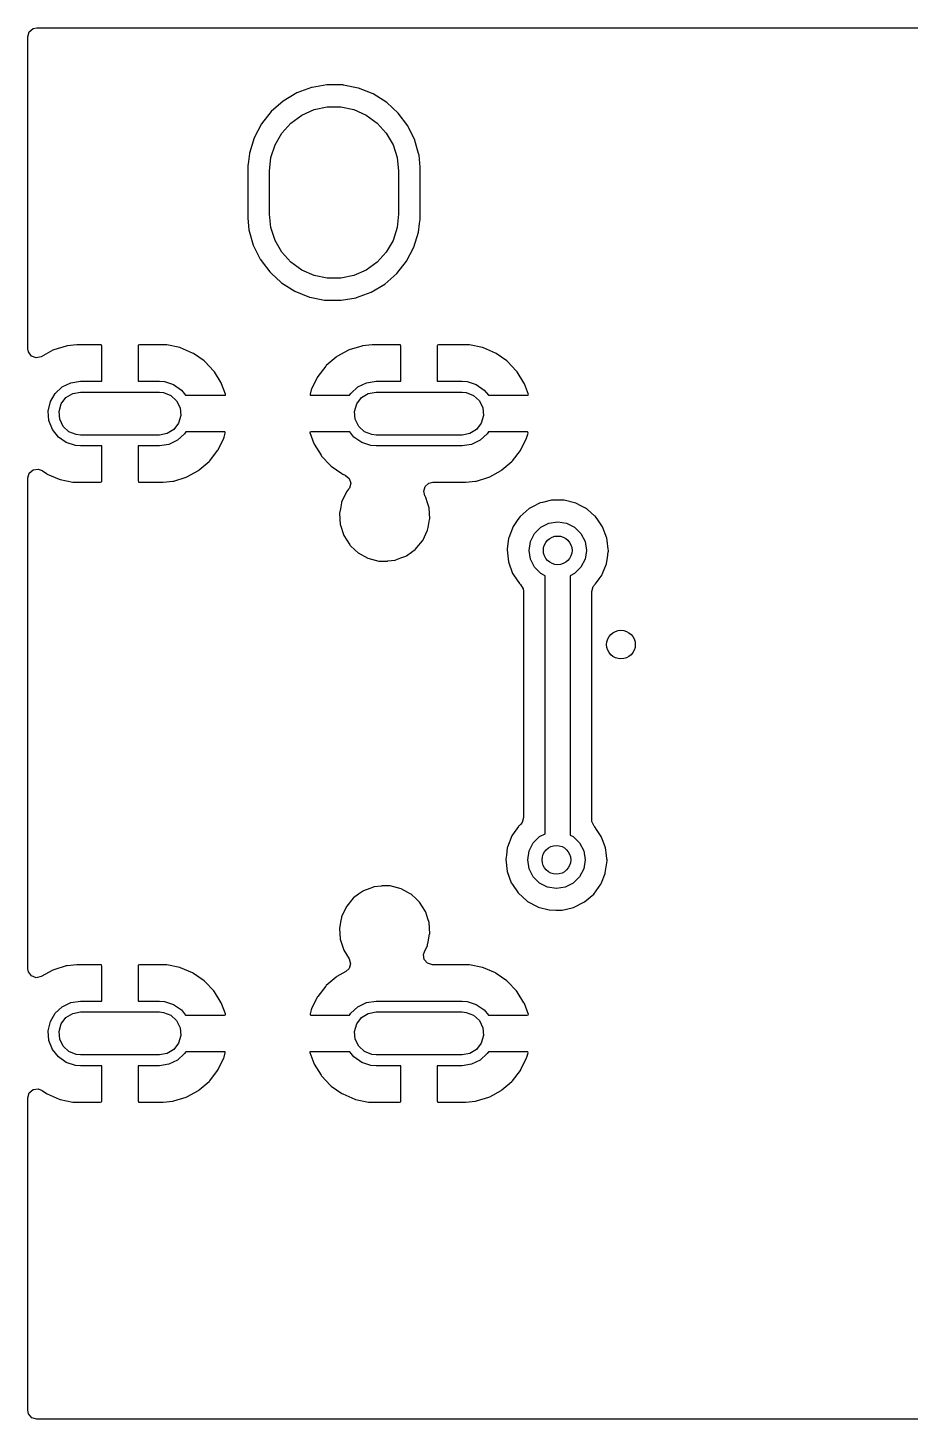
# Model space of a CAD drawing. Extents: x 4.88 to 6.82, y -3.88 to -3.12.
# Drawn here: x 4.879 to 5.363, y -3.882 to -3.118 of the extents above; entities that cross this region are included whole.
import ezdxf

# ---------------------------------------------------------------- set-up
doc = ezdxf.new("R2010")
doc.units = 0
doc.header["$MEASUREMENT"] = 0
doc.layers.add('BLACK', color=7, linetype='CONTINUOUS')

msp = doc.modelspace()

# ---------------------------------------------------------------- linework, layer by layer
at = {"layer": 'BLACK', "linetype": 'CONTINUOUS'}
for p, q in [((4.87919, -3.12323), (4.87998, -3.12055)), ((4.87998, -3.12055), (4.88209, -3.11872)), ((4.88209, -3.11872), (4.88415, -3.11827)), ((4.88415, -3.11827), (6.7352, -3.11827)), ((4.87919, -3.29438), (4.87919, -3.12323)), ((5.03496, -3.151), (5.02681, -3.15401)), ((5.03518, -3.15096), (5.03496, -3.151)), ((5.0433, -3.14957), (5.03518, -3.15096)), ((5.03518, -3.15096), (5.03518, -3.15096)), ((5.04352, -3.14953), (5.0433, -3.14957)), ((5.0433, -3.14957), (5.0433, -3.14957)), ((5.04762, -3.14958), (5.04352, -3.14953)), ((5.05198, -3.14964), (5.04762, -3.14958)), ((5.05221, -3.14964), (5.05198, -3.14964)), ((5.05198, -3.14964), (5.05198, -3.14964)), ((5.05243, -3.14969), (5.05221, -3.14964)), ((5.0605, -3.15129), (5.05243, -3.14969)), ((5.05243, -3.14969), (5.05243, -3.14969)), ((5.06073, -3.15134), (5.0605, -3.15129)), ((5.0605, -3.15129), (5.0605, -3.15129)), ((5.06879, -3.15456), (5.06073, -3.15134)), ((5.01934, -3.15845), (5.01281, -3.16418)), ((5.02681, -3.15401), (5.01934, -3.15845)), ((5.07614, -3.15919), (5.06879, -3.15456)), ((5.08252, -3.16509), (5.07614, -3.15919)), ((5.01281, -3.16418), (5.00744, -3.171)), ((5.02353, -3.17052), (5.02953, -3.16616)), ((5.02953, -3.16616), (5.03629, -3.16315)), ((5.03629, -3.16315), (5.04354, -3.16161)), ((5.04354, -3.16161), (5.05095, -3.16161)), ((5.05095, -3.16161), (5.05819, -3.16315)), ((5.05819, -3.16315), (5.06496, -3.16616)), ((5.06496, -3.16616), (5.07095, -3.17052)), ((5.08772, -3.17205), (5.08252, -3.16509)), ((5.00744, -3.171), (5.00339, -3.17869)), ((5.01858, -3.17602), (5.02353, -3.17052)), ((5.07095, -3.17052), (5.07591, -3.17602)), ((5.09156, -3.17984), (5.08772, -3.17205)), ((5.00339, -3.17869), (5.00082, -3.18698)), ((5.01259, -3.18948), (5.01487, -3.18244)), ((5.01487, -3.18244), (5.01858, -3.17602)), ((5.07591, -3.17602), (5.07961, -3.18244)), ((5.07961, -3.18244), (5.0819, -3.18948)), ((5.09162, -3.18006), (5.09156, -3.17984)), ((5.09364, -3.18722), (5.09162, -3.18006)), ((5.00079, -3.18721), (5.00027, -3.19161)), ((5.00082, -3.18698), (5.00079, -3.18721)), ((5.01181, -3.19685), (5.01259, -3.18948)), ((5.0819, -3.18948), (5.08268, -3.19685)), ((5.09392, -3.1882), (5.09364, -3.18722)), ((5.09451, -3.19465), (5.09392, -3.1882)), ((5.00027, -3.19161), (4.99998, -3.19403)), ((4.99998, -3.19403), (4.99998, -3.22268)), ((5.01181, -3.22047), (5.01181, -3.19685)), ((5.08268, -3.19685), (5.08268, -3.22047)), ((5.09451, -3.22329), (5.09451, -3.19465)), ((5.01259, -3.22784), (5.01181, -3.22047)), ((5.08268, -3.22047), (5.0819, -3.22784)), ((4.99998, -3.22268), (5.00057, -3.22912)), ((5.00057, -3.22912), (5.00293, -3.23748)), ((5.01487, -3.23488), (5.01259, -3.22784)), ((5.0819, -3.22784), (5.07961, -3.23488)), ((5.09367, -3.23034), (5.09422, -3.2257)), ((5.09422, -3.2257), (5.09449, -3.22343)), ((5.09449, -3.22343), (5.09451, -3.22329)), ((5.09449, -3.22343), (5.09449, -3.22343)), ((5.01858, -3.2413), (5.01487, -3.23488)), ((5.07961, -3.23488), (5.07591, -3.2413)), ((5.0911, -3.23864), (5.09367, -3.23034)), ((5.00293, -3.23748), (5.00677, -3.24527)), ((5.02353, -3.2468), (5.01858, -3.2413)), ((5.07591, -3.2413), (5.07095, -3.2468)), ((5.08705, -3.24632), (5.0911, -3.23864)), ((5.00677, -3.24527), (5.00691, -3.24546)), ((5.00691, -3.24546), (5.00691, -3.24546)), ((5.00691, -3.24546), (5.00786, -3.24674)), ((5.00786, -3.24674), (5.01197, -3.25223)), ((5.01197, -3.25223), (5.01296, -3.25315)), ((5.02953, -3.25116), (5.02353, -3.2468)), ((5.03629, -3.25417), (5.02953, -3.25116)), ((5.06496, -3.25116), (5.05819, -3.25417)), ((5.07095, -3.2468), (5.06496, -3.25116)), ((5.08167, -3.25315), (5.08705, -3.24632)), ((5.01296, -3.25315), (5.01811, -3.25791)), ((5.01811, -3.25791), (5.01835, -3.25813)), ((5.01835, -3.25813), (5.02569, -3.26277)), ((5.04354, -3.25571), (5.03629, -3.25417)), ((5.05095, -3.25571), (5.04354, -3.25571)), ((5.05819, -3.25417), (5.05095, -3.25571)), ((5.06768, -3.26331), (5.07514, -3.25887)), ((5.07514, -3.25887), (5.08167, -3.25315)), ((5.02569, -3.26277), (5.03376, -3.26598)), ((5.03376, -3.26598), (5.03399, -3.26603)), ((5.03399, -3.26603), (5.03399, -3.26603)), ((5.03399, -3.26603), (5.04206, -3.26763)), ((5.05119, -3.26775), (5.0593, -3.26636)), ((5.0593, -3.26636), (5.05931, -3.26636)), ((5.05931, -3.26636), (5.05953, -3.26632)), ((5.05953, -3.26632), (5.06768, -3.26331)), ((5.04206, -3.26763), (5.04206, -3.26763)), ((5.04206, -3.26763), (5.04228, -3.26768)), ((5.04228, -3.26768), (5.04251, -3.26768)), ((5.04251, -3.26768), (5.04251, -3.26768)), ((5.04251, -3.26768), (5.04687, -3.26774)), ((5.04687, -3.26774), (5.05097, -3.26779)), ((5.05097, -3.26779), (5.05119, -3.26775)), ((4.87952, -3.29615), (4.87919, -3.29438)), ((4.88121, -3.29837), (4.87952, -3.29615)), ((4.89292, -3.2952), (4.88656, -3.29872)), ((4.89338, -3.295), (4.89292, -3.2952)), ((4.90021, -3.29286), (4.89338, -3.295)), ((4.9007, -3.29276), (4.90021, -3.29286)), ((4.90603, -3.29222), (4.9007, -3.29276)), ((4.90628, -3.2922), (4.90603, -3.29222)), ((4.91919, -3.2922), (4.90628, -3.2922)), ((4.91949, -3.29227), (4.91919, -3.2922)), ((4.91955, -3.29232), (4.91949, -3.29227)), ((4.91972, -3.29292), (4.91955, -3.29232)), ((4.91972, -3.3122), (4.91972, -3.29292)), ((4.93979, -3.29244), (4.93972, -3.29274)), ((4.93972, -3.29274), (4.93972, -3.3122)), ((4.93984, -3.29238), (4.93979, -3.29244)), ((4.94044, -3.2922), (4.93984, -3.29238)), ((4.95502, -3.2922), (4.94044, -3.2922)), ((4.95515, -3.29221), (4.95502, -3.2922)), ((4.95553, -3.29226), (4.95515, -3.29221)), ((4.9626, -3.29373), (4.95553, -3.29226)), ((4.96307, -3.29388), (4.9626, -3.29373)), ((4.96964, -3.29673), (4.96307, -3.29388)), ((4.97008, -3.29697), (4.96964, -3.29673)), ((4.97594, -3.30108), (4.97008, -3.29697)), ((5.05512, -3.2952), (5.04886, -3.29867)), ((5.05558, -3.295), (5.05512, -3.2952)), ((5.06241, -3.29286), (5.05558, -3.295)), ((5.0629, -3.29276), (5.06241, -3.29286)), ((5.06824, -3.29222), (5.0629, -3.29276)), ((5.06849, -3.2922), (5.06824, -3.29222)), ((5.08336, -3.2922), (5.06849, -3.2922)), ((5.08367, -3.29227), (5.08336, -3.2922)), ((5.08372, -3.29232), (5.08367, -3.29227)), ((5.0839, -3.29292), (5.08372, -3.29232)), ((5.0839, -3.3122), (5.0839, -3.29292)), ((5.10396, -3.29244), (5.1039, -3.29274)), ((5.1039, -3.29274), (5.1039, -3.3122)), ((5.10401, -3.29238), (5.10396, -3.29244)), ((5.10461, -3.2922), (5.10401, -3.29238)), ((5.12117, -3.2922), (5.10461, -3.2922)), ((5.12129, -3.29221), (5.12117, -3.2922)), ((5.12167, -3.29226), (5.12129, -3.29221)), ((5.12874, -3.29373), (5.12167, -3.29226)), ((5.12921, -3.29388), (5.12874, -3.29373)), ((5.13578, -3.29673), (5.12921, -3.29388)), ((5.13622, -3.29697), (5.13578, -3.29673)), ((5.14209, -3.30108), (5.13622, -3.29697)), ((4.88383, -3.29933), (4.88121, -3.29837)), ((4.88656, -3.29872), (4.88383, -3.29933)), ((4.97632, -3.30141), (4.97594, -3.30108)), ((4.98124, -3.30661), (4.97632, -3.30141)), ((5.04267, -3.30398), (5.03828, -3.30963)), ((5.04301, -3.30361), (5.04267, -3.30398)), ((5.04845, -3.29895), (5.04301, -3.30361)), ((5.04886, -3.29867), (5.04845, -3.29895)), ((5.14246, -3.30141), (5.14209, -3.30108)), ((5.14738, -3.30661), (5.14246, -3.30141)), ((4.89811, -3.31527), (4.90286, -3.31299)), ((4.90286, -3.31299), (4.90807, -3.3122)), ((4.90807, -3.3122), (4.91972, -3.3122)), ((4.93972, -3.3122), (4.95138, -3.3122)), ((4.95138, -3.3122), (4.95415, -3.31242)), ((4.95415, -3.31242), (4.95917, -3.31401)), ((4.98155, -3.307), (4.98124, -3.30661)), ((4.98532, -3.31309), (4.98155, -3.307)), ((4.98554, -3.31354), (4.98532, -3.31309)), ((5.03801, -3.31006), (5.03485, -3.31648)), ((5.03828, -3.30963), (5.03801, -3.31006)), ((5.06032, -3.31527), (5.06507, -3.31299)), ((5.06507, -3.31299), (5.07028, -3.3122)), ((5.07028, -3.3122), (5.0839, -3.3122)), ((5.1039, -3.3122), (5.11752, -3.3122)), ((5.11752, -3.3122), (5.12029, -3.31242)), ((5.12029, -3.31242), (5.12531, -3.31401)), ((5.14769, -3.307), (5.14738, -3.30661)), ((5.15146, -3.31309), (5.14769, -3.307)), ((5.15168, -3.31354), (5.15146, -3.31309)), ((4.8916, -3.3234), (4.89424, -3.31884)), ((4.89424, -3.31884), (4.89811, -3.31527)), ((4.90014, -3.32117), (4.90382, -3.3189)), ((4.90382, -3.3189), (4.90807, -3.31811)), ((4.90807, -3.31811), (4.95138, -3.31811)), ((4.95138, -3.31811), (4.95367, -3.31834)), ((4.95367, -3.31834), (4.95769, -3.31994)), ((4.95769, -3.31994), (4.96086, -3.32288)), ((4.95917, -3.31401), (4.96351, -3.31701)), ((4.96351, -3.31701), (4.9658, -3.31992)), ((4.9658, -3.31992), (4.98717, -3.31992)), ((4.98763, -3.31923), (4.98554, -3.31354)), ((4.98717, -3.31992), (4.98771, -3.31976)), ((4.98774, -3.31952), (4.98763, -3.31923)), ((4.98771, -3.31976), (4.98774, -3.31952)), ((5.03468, -3.31695), (5.03408, -3.31923)), ((5.03408, -3.31923), (5.0341, -3.31979)), ((5.0341, -3.31979), (5.03442, -3.31992)), ((5.03442, -3.31992), (5.05582, -3.31992)), ((5.03485, -3.31648), (5.03468, -3.31695)), ((5.05582, -3.31992), (5.05645, -3.31884)), ((5.05645, -3.31884), (5.06032, -3.31527)), ((5.06234, -3.32117), (5.06602, -3.3189)), ((5.06602, -3.3189), (5.07028, -3.31811)), ((5.07028, -3.31811), (5.11752, -3.31811)), ((5.11752, -3.31811), (5.11981, -3.31834)), ((5.11981, -3.31834), (5.12383, -3.31994)), ((5.12383, -3.31994), (5.127, -3.32288)), ((5.12531, -3.31401), (5.12965, -3.31701)), ((5.12965, -3.31701), (5.13195, -3.31992)), ((5.13195, -3.31992), (5.15332, -3.31992)), ((5.15388, -3.31952), (5.15168, -3.31354)), ((5.15332, -3.31992), (5.15385, -3.31976)), ((5.15385, -3.31976), (5.15388, -3.31952)), ((4.89041, -3.32853), (4.8916, -3.3234)), ((4.89078, -3.33379), (4.89041, -3.32853)), ((4.89632, -3.32877), (4.89752, -3.32461)), ((4.89752, -3.32461), (4.90014, -3.32117)), ((4.96086, -3.32288), (4.96276, -3.32676)), ((4.96276, -3.32676), (4.96313, -3.33107)), ((5.05852, -3.32877), (5.05972, -3.32461)), ((5.05972, -3.32461), (5.06234, -3.32117)), ((5.127, -3.32288), (5.1289, -3.32676)), ((5.1289, -3.32676), (5.12927, -3.33107)), ((4.89268, -3.3387), (4.89078, -3.33379)), ((4.89669, -3.33308), (4.89632, -3.32877)), ((4.89859, -3.33696), (4.89669, -3.33308)), ((4.96193, -3.33523), (4.95931, -3.33867)), ((4.96313, -3.33107), (4.96193, -3.33523)), ((5.05889, -3.33308), (5.05852, -3.32877)), ((5.06079, -3.33696), (5.05889, -3.33308)), ((5.12807, -3.33523), (5.12545, -3.33867)), ((5.12927, -3.33107), (5.12807, -3.33523)), ((4.89594, -3.34284), (4.89268, -3.3387)), ((4.90028, -3.34583), (4.89594, -3.34284)), ((4.90176, -3.3399), (4.89859, -3.33696)), ((4.90578, -3.34151), (4.90176, -3.3399)), ((4.90807, -3.34173), (4.90578, -3.34151)), ((4.95138, -3.34173), (4.90807, -3.34173)), ((4.95563, -3.34094), (4.95138, -3.34173)), ((4.95931, -3.33867), (4.95563, -3.34094)), ((4.9652, -3.341), (4.96134, -3.34457)), ((4.96583, -3.33992), (4.9652, -3.341)), ((4.98723, -3.33992), (4.96583, -3.33992)), ((4.98364, -3.34979), (4.9868, -3.34336)), ((4.9868, -3.34336), (4.98697, -3.34289)), ((4.98697, -3.34289), (4.98757, -3.34061)), ((4.98755, -3.34006), (4.98723, -3.33992)), ((4.98756, -3.34032), (4.98755, -3.34006)), ((4.98757, -3.34061), (4.98756, -3.34032)), ((5.03395, -3.34008), (5.03391, -3.34032)), ((5.03391, -3.34032), (5.03611, -3.3463)), ((5.03448, -3.33992), (5.03395, -3.34008)), ((5.05585, -3.33992), (5.03448, -3.33992)), ((5.05815, -3.34284), (5.05585, -3.33992)), ((5.06248, -3.34583), (5.05815, -3.34284)), ((5.06396, -3.3399), (5.06079, -3.33696)), ((5.06798, -3.34151), (5.06396, -3.3399)), ((5.07028, -3.34173), (5.06798, -3.34151)), ((5.11752, -3.34173), (5.07028, -3.34173)), ((5.12177, -3.34094), (5.11752, -3.34173)), ((5.12545, -3.33867), (5.12177, -3.34094)), ((5.13135, -3.341), (5.12748, -3.34457)), ((5.13197, -3.33992), (5.13135, -3.341)), ((5.15337, -3.33992), (5.13197, -3.33992)), ((5.14978, -3.34979), (5.15294, -3.34336)), ((5.15294, -3.34336), (5.15312, -3.34289)), ((5.15312, -3.34289), (5.15371, -3.34061)), ((5.15369, -3.34006), (5.15337, -3.33992)), ((5.15371, -3.34061), (5.15369, -3.34006)), ((4.9053, -3.34742), (4.90028, -3.34583)), ((4.90807, -3.34764), (4.9053, -3.34742)), ((4.91972, -3.34764), (4.90807, -3.34764)), ((4.91972, -3.3671), (4.91972, -3.34764)), ((4.95138, -3.34764), (4.93972, -3.34764)), ((4.93972, -3.34764), (4.93972, -3.36692)), ((4.95659, -3.34685), (4.95138, -3.34764)), ((4.96134, -3.34457), (4.95659, -3.34685)), ((4.97899, -3.35587), (4.98337, -3.35021)), ((4.98337, -3.35021), (4.98364, -3.34979)), ((5.03611, -3.3463), (5.03633, -3.34675)), ((5.03633, -3.34675), (5.04011, -3.35284)), ((5.0675, -3.34742), (5.06248, -3.34583)), ((5.07028, -3.34764), (5.0675, -3.34742)), ((5.11752, -3.34764), (5.07028, -3.34764)), ((5.12273, -3.34685), (5.11752, -3.34764)), ((5.12748, -3.34457), (5.12273, -3.34685)), ((5.14513, -3.35587), (5.14952, -3.35021)), ((5.14952, -3.35021), (5.14978, -3.34979)), ((4.97321, -3.36089), (4.97864, -3.35623)), ((4.97864, -3.35623), (4.97899, -3.35587)), ((5.04011, -3.35284), (5.04041, -3.35324)), ((5.04041, -3.35324), (5.04533, -3.35844)), ((5.04533, -3.35844), (5.04571, -3.35876)), ((5.04571, -3.35876), (5.05157, -3.36287)), ((5.13935, -3.36089), (5.14478, -3.35623)), ((5.14478, -3.35623), (5.14513, -3.35587)), ((4.87919, -3.36527), (4.87998, -3.36259)), ((4.87919, -3.63454), (4.87919, -3.36527)), ((4.87998, -3.36259), (4.88209, -3.36076)), ((4.88209, -3.36076), (4.88486, -3.36036)), ((4.88486, -3.36036), (4.887, -3.36121)), ((4.887, -3.36121), (4.88937, -3.36287)), ((4.88937, -3.36287), (4.88981, -3.36311)), ((4.88981, -3.36311), (4.89638, -3.36596)), ((4.89638, -3.36596), (4.89685, -3.36611)), ((4.89685, -3.36611), (4.90392, -3.36759)), ((4.95924, -3.36698), (4.96607, -3.36484)), ((4.96607, -3.36484), (4.96653, -3.36464)), ((4.96653, -3.36464), (4.97279, -3.36117)), ((4.97279, -3.36117), (4.97321, -3.36089)), ((5.05157, -3.36287), (5.05201, -3.36311)), ((5.05201, -3.36311), (5.05342, -3.36372)), ((5.05342, -3.36372), (5.05557, -3.36551)), ((5.05557, -3.36551), (5.05641, -3.36818)), ((5.12538, -3.36698), (5.13221, -3.36484)), ((5.13221, -3.36484), (5.13267, -3.36464)), ((5.13267, -3.36464), (5.13894, -3.36117)), ((5.13894, -3.36117), (5.13935, -3.36089)), ((4.90392, -3.36759), (4.9043, -3.36763)), ((4.9043, -3.36763), (4.90442, -3.36764)), ((4.90442, -3.36764), (4.91901, -3.36764)), ((4.91901, -3.36764), (4.91961, -3.36746)), ((4.91961, -3.36746), (4.91966, -3.36741)), ((4.91966, -3.36741), (4.91972, -3.3671)), ((4.93972, -3.36692), (4.9399, -3.36752)), ((4.9399, -3.36752), (4.93996, -3.36757)), ((4.93996, -3.36757), (4.94026, -3.36764)), ((4.94026, -3.36764), (4.95317, -3.36764)), ((4.95317, -3.36764), (4.95342, -3.36763)), ((4.95342, -3.36763), (4.95875, -3.36708)), ((4.95875, -3.36708), (4.95924, -3.36698)), ((5.05404, -3.37292), (5.05139, -3.37855)), ((5.05527, -3.37144), (5.05404, -3.37292)), ((5.05567, -3.37087), (5.05527, -3.37144)), ((5.05641, -3.36818), (5.05567, -3.37087)), ((5.09644, -3.37257), (5.09724, -3.36989)), ((5.09716, -3.3751), (5.09644, -3.37257)), ((5.09724, -3.36989), (5.09936, -3.36807)), ((5.09936, -3.36807), (5.1014, -3.36764)), ((5.1014, -3.36764), (5.11931, -3.36764)), ((5.11931, -3.36764), (5.11956, -3.36763)), ((5.11956, -3.36763), (5.12489, -3.36708)), ((5.12489, -3.36708), (5.12538, -3.36698)), ((5.05133, -3.37886), (5.0507, -3.38219)), ((5.05139, -3.37855), (5.05133, -3.37886)), ((5.05133, -3.37886), (5.05133, -3.37886)), ((5.09716, -3.37511), (5.09716, -3.3751)), ((5.09717, -3.37514), (5.09716, -3.37511)), ((5.09721, -3.37526), (5.09717, -3.37514)), ((5.09746, -3.37565), (5.09721, -3.37526)), ((5.09756, -3.37595), (5.09746, -3.37565)), ((5.09851, -3.37889), (5.09756, -3.37595)), ((5.09756, -3.37595), (5.09756, -3.37595)), ((5.09938, -3.38157), (5.09851, -3.37889)), ((5.09977, -3.38778), (5.09938, -3.38157)), ((5.15438, -3.38202), (5.14935, -3.38641)), ((5.15654, -3.38091), (5.15438, -3.38202)), ((5.16005, -3.3791), (5.15654, -3.38091)), ((5.16032, -3.37896), (5.16005, -3.3791)), ((5.16005, -3.3791), (5.16005, -3.3791)), ((5.1616, -3.37865), (5.16032, -3.37896)), ((5.16652, -3.37747), (5.1616, -3.37865)), ((5.16681, -3.3774), (5.16652, -3.37747)), ((5.16652, -3.37747), (5.16652, -3.37747)), ((5.17014, -3.37742), (5.16681, -3.3774)), ((5.17318, -3.37744), (5.17014, -3.37742)), ((5.17348, -3.37744), (5.17318, -3.37744)), ((5.17318, -3.37744), (5.17318, -3.37744)), ((5.17996, -3.37906), (5.17348, -3.37744)), ((5.18303, -3.38069), (5.17996, -3.37906)), ((5.18528, -3.38188), (5.18303, -3.38069)), ((5.18586, -3.38219), (5.18528, -3.38188)), ((5.0507, -3.38219), (5.05023, -3.38466)), ((5.05023, -3.38466), (5.05062, -3.39087)), ((5.09889, -3.39241), (5.09971, -3.38809)), ((5.09971, -3.38809), (5.09977, -3.38778)), ((5.09971, -3.38809), (5.09971, -3.38809)), ((5.14818, -3.38809), (5.14622, -3.39087)), ((5.14935, -3.38641), (5.14818, -3.38809)), ((5.16513, -3.39002), (5.17, -3.38925)), ((5.17, -3.38925), (5.17487, -3.39002)), ((5.18608, -3.38239), (5.18586, -3.38219)), ((5.19037, -3.38621), (5.18608, -3.38239)), ((5.18608, -3.38239), (5.18608, -3.38239)), ((5.19084, -3.38663), (5.19037, -3.38621)), ((5.19101, -3.38687), (5.19084, -3.38663)), ((5.19163, -3.38778), (5.19101, -3.38687)), ((5.19101, -3.38687), (5.19101, -3.38687)), ((5.19462, -3.39213), (5.19163, -3.38778)), ((5.05062, -3.39087), (5.05071, -3.39117)), ((5.05071, -3.39117), (5.05238, -3.39629)), ((5.05238, -3.39629), (5.05254, -3.39679)), ((5.05254, -3.39679), (5.05587, -3.40204)), ((5.09596, -3.39952), (5.09861, -3.39389)), ((5.09861, -3.39389), (5.09889, -3.39241)), ((5.14552, -3.39187), (5.14309, -3.39809)), ((5.14622, -3.39087), (5.14552, -3.39187)), ((5.15502, -3.40013), (5.15726, -3.39574)), ((5.15726, -3.39574), (5.16074, -3.39226)), ((5.16074, -3.39226), (5.16513, -3.39002)), ((5.17487, -3.39002), (5.17926, -3.39226)), ((5.17926, -3.39226), (5.18274, -3.39574)), ((5.18274, -3.39574), (5.18498, -3.40013)), ((5.19698, -3.39837), (5.19462, -3.39213)), ((5.05587, -3.40204), (5.0561, -3.40226)), ((5.0561, -3.40226), (5.0561, -3.40226)), ((5.0561, -3.40226), (5.05885, -3.40484)), ((5.05885, -3.40484), (5.06041, -3.4063)), ((5.08768, -3.40745), (5.09174, -3.4045)), ((5.09174, -3.4045), (5.09199, -3.40431)), ((5.09199, -3.40431), (5.09273, -3.40342)), ((5.09273, -3.40342), (5.09576, -3.39976)), ((5.09576, -3.39976), (5.09596, -3.39952)), ((5.09576, -3.39976), (5.09576, -3.39976)), ((5.14226, -3.40438), (5.14222, -3.40471)), ((5.14222, -3.40471), (5.14295, -3.41134)), ((5.14305, -3.39839), (5.14226, -3.40438)), ((5.14309, -3.39809), (5.14305, -3.39839)), ((5.14305, -3.39839), (5.14305, -3.39839)), ((5.15425, -3.405), (5.15502, -3.40013)), ((5.15502, -3.40987), (5.15425, -3.405)), ((5.18498, -3.40013), (5.18575, -3.405)), ((5.18575, -3.405), (5.18498, -3.40987)), ((5.19712, -3.39954), (5.19698, -3.39837)), ((5.19771, -3.40441), (5.19712, -3.39954)), ((5.19778, -3.405), (5.19771, -3.40441)), ((5.19778, -3.40558), (5.19778, -3.405)), ((5.06041, -3.4063), (5.06586, -3.4093)), ((5.06586, -3.4093), (5.07189, -3.41085)), ((5.07189, -3.41085), (5.07655, -3.41085)), ((5.07655, -3.41085), (5.0767, -3.41083)), ((5.0767, -3.41083), (5.08086, -3.4103)), ((5.0767, -3.41083), (5.0767, -3.41083)), ((5.08086, -3.4103), (5.08117, -3.41026)), ((5.08086, -3.4103), (5.08086, -3.4103)), ((5.08117, -3.41026), (5.08399, -3.40915)), ((5.08399, -3.40915), (5.08667, -3.40809)), ((5.08667, -3.40809), (5.08696, -3.40797)), ((5.08667, -3.40809), (5.08667, -3.40809)), ((5.08696, -3.40797), (5.08768, -3.40745)), ((5.14295, -3.41134), (5.14525, -3.41761)), ((5.15726, -3.41426), (5.15502, -3.40987)), ((5.18498, -3.40987), (5.18274, -3.41426)), ((5.19466, -3.41761), (5.19672, -3.41247)), ((5.19672, -3.41247), (5.19683, -3.41219)), ((5.19672, -3.41247), (5.19672, -3.41247)), ((5.19683, -3.41219), (5.19727, -3.40915)), ((5.19727, -3.40915), (5.19775, -3.40574)), ((5.19775, -3.40574), (5.19778, -3.40558)), ((5.19775, -3.40574), (5.19775, -3.40574)), ((5.14525, -3.41761), (5.14541, -3.41786)), ((5.14541, -3.41786), (5.14541, -3.41786)), ((5.14541, -3.41786), (5.14582, -3.41847)), ((5.14582, -3.41847), (5.14897, -3.42315)), ((5.16074, -3.41774), (5.15726, -3.41426)), ((5.16311, -3.41895), (5.16074, -3.41774)), ((5.16311, -3.5605), (5.16311, -3.41895)), ((5.17926, -3.41774), (5.17689, -3.41895)), ((5.17689, -3.41895), (5.17689, -3.56122)), ((5.18274, -3.41426), (5.17926, -3.41774)), ((5.19276, -3.42059), (5.19434, -3.41838)), ((5.19434, -3.41838), (5.19466, -3.41761)), ((5.14897, -3.42315), (5.14919, -3.42335)), ((5.14919, -3.42335), (5.14919, -3.42335)), ((5.14919, -3.42335), (5.14966, -3.42378)), ((5.14966, -3.42378), (5.15111, -3.42617)), ((5.15111, -3.42617), (5.15128, -3.42745)), ((5.15128, -3.42745), (5.15128, -3.55166)), ((5.18872, -3.42757), (5.18951, -3.42488)), ((5.18872, -3.55301), (5.18872, -3.42757)), ((5.18951, -3.42488), (5.19003, -3.42421)), ((5.19003, -3.42421), (5.19022, -3.424)), ((5.19022, -3.424), (5.19045, -3.4238)), ((5.19045, -3.4238), (5.19077, -3.42335)), ((5.19077, -3.42335), (5.19276, -3.42059)), ((5.14847, -3.55646), (5.14521, -3.56111)), ((5.14865, -3.55621), (5.14847, -3.55646)), ((5.14898, -3.55592), (5.14865, -3.55621)), ((5.14958, -3.5554), (5.14898, -3.55592)), ((5.15049, -3.55434), (5.14958, -3.5554)), ((5.15128, -3.55166), (5.15049, -3.55434)), ((5.18878, -3.55376), (5.18872, -3.55301)), ((5.18995, -3.55627), (5.18878, -3.55376)), ((5.19013, -3.55643), (5.18995, -3.55627)), ((5.1903, -3.55668), (5.19013, -3.55643)), ((5.19127, -3.55809), (5.1903, -3.55668)), ((5.1903, -3.55668), (5.1903, -3.55668)), ((5.14481, -3.56168), (5.14238, -3.56789)), ((5.14521, -3.56111), (5.14481, -3.56168)), ((5.15655, -3.56555), (5.16003, -3.56206)), ((5.16003, -3.56206), (5.16311, -3.5605)), ((5.17689, -3.56122), (5.17855, -3.56206)), ((5.17855, -3.56206), (5.18203, -3.56555)), ((5.19391, -3.56193), (5.19127, -3.55809)), ((5.19496, -3.56471), (5.19391, -3.56193)), ((5.19627, -3.56818), (5.19496, -3.56471)), ((5.14182, -3.57219), (5.14151, -3.57451)), ((5.14234, -3.56819), (5.14182, -3.57219)), ((5.14238, -3.56789), (5.14234, -3.56819)), ((5.14234, -3.56819), (5.14234, -3.56819)), ((5.15354, -3.5748), (5.15431, -3.56994)), ((5.15431, -3.56994), (5.15655, -3.56555)), ((5.18203, -3.56555), (5.18427, -3.56994)), ((5.18427, -3.56994), (5.18504, -3.5748)), ((5.19676, -3.57219), (5.19627, -3.56818)), ((5.197, -3.57422), (5.19676, -3.57219)), ((5.14151, -3.57451), (5.14224, -3.58115)), ((5.15431, -3.57967), (5.15354, -3.5748)), ((5.15655, -3.58406), (5.15431, -3.57967)), ((5.18427, -3.57967), (5.18203, -3.58406)), ((5.18504, -3.5748), (5.18427, -3.57967)), ((5.19613, -3.58199), (5.19707, -3.57538)), ((5.19707, -3.5748), (5.197, -3.57422)), ((5.19707, -3.57538), (5.19707, -3.5748)), ((5.14224, -3.58115), (5.14454, -3.58742)), ((5.14454, -3.58742), (5.1447, -3.58766)), ((5.1447, -3.58766), (5.1447, -3.58766)), ((5.1447, -3.58766), (5.14511, -3.58827)), ((5.16003, -3.58754), (5.15655, -3.58406)), ((5.16442, -3.58978), (5.16003, -3.58754)), ((5.17855, -3.58754), (5.17416, -3.58978)), ((5.18203, -3.58406), (5.17855, -3.58754)), ((5.18974, -3.59361), (5.19364, -3.58819)), ((5.19364, -3.58819), (5.19395, -3.58742)), ((5.19395, -3.58742), (5.19601, -3.58227)), ((5.19601, -3.58227), (5.19613, -3.58199)), ((5.19601, -3.58227), (5.19601, -3.58227)), ((5.05801, -3.59569), (5.05781, -3.59593)), ((5.06074, -3.5937), (5.05801, -3.59569)), ((5.06279, -3.59221), (5.06074, -3.5937)), ((5.06304, -3.59203), (5.06279, -3.59221)), ((5.06279, -3.59221), (5.06279, -3.59221)), ((5.06333, -3.59191), (5.06304, -3.59203)), ((5.06688, -3.59051), (5.06333, -3.59191)), ((5.06333, -3.59191), (5.06333, -3.59191)), ((5.06883, -3.58974), (5.06688, -3.59051)), ((5.06914, -3.5897), (5.06883, -3.58974)), ((5.0733, -3.58917), (5.06914, -3.5897)), ((5.06914, -3.5897), (5.06914, -3.5897)), ((5.07345, -3.58915), (5.0733, -3.58917)), ((5.0733, -3.58917), (5.0733, -3.58917)), ((5.07811, -3.58915), (5.07345, -3.58915)), ((5.08414, -3.5907), (5.07811, -3.58915)), ((5.08779, -3.59271), (5.08414, -3.5907)), ((5.0891, -3.59343), (5.08779, -3.59271)), ((5.08959, -3.5937), (5.0891, -3.59343)), ((5.08982, -3.59391), (5.08959, -3.5937)), ((5.09215, -3.59611), (5.08982, -3.59391)), ((5.14511, -3.58827), (5.14826, -3.59296)), ((5.14826, -3.59296), (5.14848, -3.59316)), ((5.14848, -3.59316), (5.14848, -3.59316)), ((5.14848, -3.59316), (5.15298, -3.59725)), ((5.16929, -3.59055), (5.16442, -3.58978)), ((5.17416, -3.58978), (5.16929, -3.59055)), ((5.18467, -3.59794), (5.18974, -3.59361)), ((5.05404, -3.60048), (5.05139, -3.60611)), ((5.05424, -3.60024), (5.05404, -3.60048)), ((5.05781, -3.59593), (5.05424, -3.60024)), ((5.05424, -3.60024), (5.05424, -3.60024)), ((5.09413, -3.59796), (5.09215, -3.59611)), ((5.09746, -3.60321), (5.09413, -3.59796)), ((5.09756, -3.60351), (5.09746, -3.60321)), ((5.09877, -3.60726), (5.09756, -3.60351)), ((5.09756, -3.60351), (5.09756, -3.60351)), ((5.15298, -3.59725), (5.15298, -3.59725)), ((5.15298, -3.59725), (5.1532, -3.59745)), ((5.1532, -3.59745), (5.15346, -3.59759)), ((5.15346, -3.59759), (5.15346, -3.59759)), ((5.15346, -3.59759), (5.1588, -3.60049)), ((5.1588, -3.60049), (5.1588, -3.60049)), ((5.1588, -3.60049), (5.15906, -3.60063)), ((5.15906, -3.60063), (5.15935, -3.60071)), ((5.15935, -3.60071), (5.16523, -3.60225)), ((5.16523, -3.60225), (5.16523, -3.60225)), ((5.16523, -3.60225), (5.16552, -3.60233)), ((5.16552, -3.60233), (5.16892, -3.60238)), ((5.16892, -3.60238), (5.1719, -3.60243)), ((5.1719, -3.60243), (5.1719, -3.60243)), ((5.1719, -3.60243), (5.1722, -3.60243)), ((5.1722, -3.60243), (5.17249, -3.60237)), ((5.17249, -3.60237), (5.17487, -3.60182)), ((5.17249, -3.60237), (5.17249, -3.60237)), ((5.17487, -3.60182), (5.1787, -3.60094)), ((5.1787, -3.60094), (5.18467, -3.59794)), ((5.05101, -3.6081), (5.05023, -3.61222)), ((5.05133, -3.60642), (5.05101, -3.6081)), ((5.05139, -3.60611), (5.05133, -3.60642)), ((5.05133, -3.60642), (5.05133, -3.60642)), ((5.09938, -3.60913), (5.09877, -3.60726)), ((5.09977, -3.61534), (5.09938, -3.60913)), ((5.05023, -3.61222), (5.05062, -3.61843)), ((5.05062, -3.61843), (5.05094, -3.61943)), ((5.09893, -3.61976), (5.09971, -3.61564)), ((5.09971, -3.61564), (5.09977, -3.61534)), ((5.09971, -3.61564), (5.09971, -3.61564)), ((5.05094, -3.61943), (5.05236, -3.62378)), ((5.05236, -3.62378), (5.05254, -3.62435)), ((5.05254, -3.62435), (5.05556, -3.6291)), ((5.09638, -3.6267), (5.0968, -3.62529)), ((5.0968, -3.62529), (5.09847, -3.62173)), ((5.09847, -3.62173), (5.09861, -3.62145)), ((5.09847, -3.62173), (5.09847, -3.62173)), ((5.09861, -3.62145), (5.09893, -3.61976)), ((4.90021, -3.63302), (4.89338, -3.63516)), ((4.9007, -3.63292), (4.90021, -3.63302)), ((4.90603, -3.63237), (4.9007, -3.63292)), ((4.90628, -3.63236), (4.90603, -3.63237)), ((4.91919, -3.63236), (4.90628, -3.63236)), ((4.91949, -3.63243), (4.91919, -3.63236)), ((4.91955, -3.63248), (4.91949, -3.63243)), ((4.91972, -3.63308), (4.91955, -3.63248)), ((4.91972, -3.65236), (4.91972, -3.63308)), ((4.93979, -3.63259), (4.93972, -3.6329)), ((4.93972, -3.6329), (4.93972, -3.65236)), ((4.93984, -3.63254), (4.93979, -3.63259)), ((4.94044, -3.63236), (4.93984, -3.63254)), ((4.95502, -3.63236), (4.94044, -3.63236)), ((4.95515, -3.63237), (4.95502, -3.63236)), ((4.95553, -3.63241), (4.95515, -3.63237)), ((4.9626, -3.63389), (4.95553, -3.63241)), ((4.96307, -3.63404), (4.9626, -3.63389)), ((4.96964, -3.63689), (4.96307, -3.63404)), ((5.05633, -3.63179), (5.05553, -3.63447)), ((5.05556, -3.6291), (5.05633, -3.63179)), ((5.09678, -3.62946), (5.09638, -3.6267)), ((5.09861, -3.63157), (5.09678, -3.62946)), ((5.10129, -3.63236), (5.09861, -3.63157)), ((5.12117, -3.63236), (5.10129, -3.63236)), ((5.12129, -3.63237), (5.12117, -3.63236)), ((5.12167, -3.63241), (5.12129, -3.63237)), ((5.12874, -3.63389), (5.12167, -3.63241)), ((5.12921, -3.63404), (5.12874, -3.63389)), ((5.13578, -3.63689), (5.12921, -3.63404)), ((4.87952, -3.6363), (4.87919, -3.63454)), ((4.88121, -3.63853), (4.87952, -3.6363)), ((4.88383, -3.63949), (4.88121, -3.63853)), ((4.88656, -3.63888), (4.88383, -3.63949)), ((4.89292, -3.63536), (4.88656, -3.63888)), ((4.89338, -3.63516), (4.89292, -3.63536)), ((4.97008, -3.63713), (4.96964, -3.63689)), ((4.97594, -3.64124), (4.97008, -3.63713)), ((4.97632, -3.64156), (4.97594, -3.64124)), ((4.98124, -3.64676), (4.97632, -3.64156)), ((5.04845, -3.63911), (5.04301, -3.64377)), ((5.04886, -3.63883), (5.04845, -3.63911)), ((5.05378, -3.6361), (5.04886, -3.63883)), ((5.05553, -3.63447), (5.05378, -3.6361)), ((5.13622, -3.63713), (5.13578, -3.63689)), ((5.14209, -3.64124), (5.13622, -3.63713)), ((5.14246, -3.64156), (5.14209, -3.64124)), ((5.14738, -3.64676), (5.14246, -3.64156)), ((4.98155, -3.64716), (4.98124, -3.64676)), ((4.98532, -3.65325), (4.98155, -3.64716)), ((5.04267, -3.64413), (5.03828, -3.64979)), ((5.04301, -3.64377), (5.04267, -3.64413)), ((5.14769, -3.64716), (5.14738, -3.64676)), ((5.15146, -3.65325), (5.14769, -3.64716)), ((4.89424, -3.659), (4.89811, -3.65543)), ((4.89811, -3.65543), (4.90286, -3.65315)), ((4.90286, -3.65315), (4.90807, -3.65236)), ((4.90807, -3.65236), (4.91972, -3.65236)), ((4.93972, -3.65236), (4.95138, -3.65236)), ((4.95138, -3.65236), (4.95415, -3.65258)), ((4.95415, -3.65258), (4.95917, -3.65417)), ((4.95917, -3.65417), (4.96351, -3.65716)), ((4.98554, -3.6537), (4.98532, -3.65325)), ((4.98763, -3.65939), (4.98554, -3.6537)), ((5.03485, -3.65664), (5.03468, -3.65711)), ((5.03801, -3.65021), (5.03485, -3.65664)), ((5.03828, -3.64979), (5.03801, -3.65021)), ((5.05645, -3.659), (5.06032, -3.65543)), ((5.06032, -3.65543), (5.06507, -3.65315)), ((5.06507, -3.65315), (5.07028, -3.65236)), ((5.07028, -3.65236), (5.11752, -3.65236)), ((5.11752, -3.65236), (5.12029, -3.65258)), ((5.12029, -3.65258), (5.12531, -3.65417)), ((5.12531, -3.65417), (5.12965, -3.65716)), ((5.15168, -3.6537), (5.15146, -3.65325)), ((5.15388, -3.65968), (5.15168, -3.6537)), ((4.89041, -3.66869), (4.8916, -3.66356)), ((4.8916, -3.66356), (4.89424, -3.659)), ((4.89752, -3.66477), (4.90014, -3.66133)), ((4.90014, -3.66133), (4.90382, -3.65906)), ((4.90382, -3.65906), (4.90807, -3.65827)), ((4.90807, -3.65827), (4.95138, -3.65827)), ((4.95138, -3.65827), (4.95367, -3.65849)), ((4.95367, -3.65849), (4.95769, -3.6601)), ((4.95769, -3.6601), (4.96086, -3.66304)), ((4.96086, -3.66304), (4.96276, -3.66692)), ((4.96351, -3.65716), (4.9658, -3.66008)), ((4.9658, -3.66008), (4.98717, -3.66008)), ((4.98717, -3.66008), (4.98771, -3.65992)), ((4.98774, -3.65968), (4.98763, -3.65939)), ((4.98771, -3.65992), (4.98774, -3.65968)), ((5.03468, -3.65711), (5.03408, -3.65939)), ((5.03408, -3.65939), (5.0341, -3.65994)), ((5.0341, -3.65994), (5.03442, -3.66008)), ((5.03442, -3.66008), (5.05582, -3.66008)), ((5.05582, -3.66008), (5.05645, -3.659)), ((5.05972, -3.66477), (5.06234, -3.66133)), ((5.06234, -3.66133), (5.06602, -3.65906)), ((5.06602, -3.65906), (5.07028, -3.65827)), ((5.07028, -3.65827), (5.11752, -3.65827)), ((5.11752, -3.65827), (5.11981, -3.65849)), ((5.11981, -3.65849), (5.12383, -3.6601)), ((5.12383, -3.6601), (5.127, -3.66304)), ((5.127, -3.66304), (5.1289, -3.66692)), ((5.12965, -3.65716), (5.13195, -3.66008)), ((5.13195, -3.66008), (5.15332, -3.66008)), ((5.15332, -3.66008), (5.15385, -3.65992)), ((5.15385, -3.65992), (5.15388, -3.65968)), ((4.89078, -3.67394), (4.89041, -3.66869)), ((4.89632, -3.66893), (4.89752, -3.66477)), ((4.89669, -3.67324), (4.89632, -3.66893)), ((4.96313, -3.67123), (4.96193, -3.67539)), ((4.96276, -3.66692), (4.96313, -3.67123)), ((5.05852, -3.66893), (5.05972, -3.66477)), ((5.05889, -3.67324), (5.05852, -3.66893)), ((5.12927, -3.67123), (5.12807, -3.67539)), ((5.1289, -3.66692), (5.12927, -3.67123)), ((4.89268, -3.67886), (4.89078, -3.67394)), ((4.89594, -3.68299), (4.89268, -3.67886)), ((4.89859, -3.67712), (4.89669, -3.67324)), ((4.90176, -3.68006), (4.89859, -3.67712)), ((4.95931, -3.67883), (4.95563, -3.6811)), ((4.96193, -3.67539), (4.95931, -3.67883)), ((5.06079, -3.67712), (5.05889, -3.67324)), ((5.06396, -3.68006), (5.06079, -3.67712)), ((5.12545, -3.67883), (5.12177, -3.6811)), ((5.12807, -3.67539), (5.12545, -3.67883)), ((4.90028, -3.68599), (4.89594, -3.68299)), ((4.9053, -3.68758), (4.90028, -3.68599)), ((4.90578, -3.68166), (4.90176, -3.68006)), ((4.90807, -3.68189), (4.90578, -3.68166)), ((4.95138, -3.68189), (4.90807, -3.68189)), ((4.95563, -3.6811), (4.95138, -3.68189)), ((4.95659, -3.68701), (4.95138, -3.6878)), ((4.96134, -3.68473), (4.95659, -3.68701)), ((4.9652, -3.68116), (4.96134, -3.68473)), ((4.96583, -3.68008), (4.9652, -3.68116)), ((4.98723, -3.68008), (4.96583, -3.68008)), ((4.98364, -3.68994), (4.9868, -3.68352)), ((4.9868, -3.68352), (4.98697, -3.68305)), ((4.98697, -3.68305), (4.98757, -3.68077)), ((4.98755, -3.68021), (4.98723, -3.68008)), ((4.98756, -3.68048), (4.98755, -3.68021)), ((4.98757, -3.68077), (4.98756, -3.68048)), ((5.03395, -3.68024), (5.03391, -3.68048)), ((5.03391, -3.68048), (5.03611, -3.68646)), ((5.03448, -3.68008), (5.03395, -3.68024)), ((5.05585, -3.68008), (5.03448, -3.68008)), ((5.03611, -3.68646), (5.03633, -3.68691)), ((5.03633, -3.68691), (5.04011, -3.693)), ((5.05815, -3.68299), (5.05585, -3.68008)), ((5.06248, -3.68599), (5.05815, -3.68299)), ((5.0675, -3.68758), (5.06248, -3.68599)), ((5.06798, -3.68166), (5.06396, -3.68006)), ((5.07028, -3.68189), (5.06798, -3.68166)), ((5.11752, -3.68189), (5.07028, -3.68189)), ((5.12177, -3.6811), (5.11752, -3.68189)), ((5.12273, -3.68701), (5.11752, -3.6878)), ((5.12748, -3.68473), (5.12273, -3.68701)), ((5.13135, -3.68116), (5.12748, -3.68473)), ((5.13197, -3.68008), (5.13135, -3.68116)), ((5.15337, -3.68008), (5.13197, -3.68008)), ((5.14978, -3.68994), (5.15294, -3.68352)), ((5.15294, -3.68352), (5.15312, -3.68305)), ((5.15312, -3.68305), (5.15371, -3.68077)), ((5.15369, -3.68021), (5.15337, -3.68008)), ((5.15371, -3.68077), (5.15369, -3.68021)), ((4.90807, -3.6878), (4.9053, -3.68758)), ((4.91972, -3.6878), (4.90807, -3.6878)), ((4.91972, -3.70726), (4.91972, -3.6878)), ((4.95138, -3.6878), (4.93972, -3.6878)), ((4.93972, -3.6878), (4.93972, -3.70708)), ((4.97899, -3.69602), (4.98337, -3.69037)), ((4.98337, -3.69037), (4.98364, -3.68994)), ((5.04011, -3.693), (5.04041, -3.69339)), ((5.04041, -3.69339), (5.04533, -3.69859)), ((5.07028, -3.6878), (5.0675, -3.68758)), ((5.0839, -3.6878), (5.07028, -3.6878)), ((5.0839, -3.70726), (5.0839, -3.6878)), ((5.11752, -3.6878), (5.1039, -3.6878)), ((5.1039, -3.6878), (5.1039, -3.70708)), ((5.14513, -3.69602), (5.14952, -3.69037)), ((5.14952, -3.69037), (5.14978, -3.68994)), ((4.87919, -3.70543), (4.87998, -3.70275)), ((4.87998, -3.70275), (4.88209, -3.70092)), ((4.88209, -3.70092), (4.88486, -3.70052)), ((4.88486, -3.70052), (4.887, -3.70137)), ((4.887, -3.70137), (4.88937, -3.70303)), ((4.96653, -3.7048), (4.97279, -3.70133)), ((4.97279, -3.70133), (4.97321, -3.70105)), ((4.97321, -3.70105), (4.97864, -3.69639)), ((4.97864, -3.69639), (4.97899, -3.69602)), ((5.04533, -3.69859), (5.04571, -3.69892)), ((5.04571, -3.69892), (5.05157, -3.70303)), ((5.13267, -3.7048), (5.13894, -3.70133)), ((5.13894, -3.70133), (5.13935, -3.70105)), ((5.13935, -3.70105), (5.14478, -3.69639)), ((5.14478, -3.69639), (5.14513, -3.69602)), ((4.87919, -3.87677), (4.87919, -3.70543)), ((4.88937, -3.70303), (4.88981, -3.70327)), ((4.88981, -3.70327), (4.89638, -3.70612)), ((4.89638, -3.70612), (4.89685, -3.70627)), ((4.89685, -3.70627), (4.90392, -3.70774)), ((4.90392, -3.70774), (4.9043, -3.70779)), ((4.9043, -3.70779), (4.90442, -3.7078)), ((4.90442, -3.7078), (4.91901, -3.7078)), ((4.91901, -3.7078), (4.91961, -3.70762)), ((4.91961, -3.70762), (4.91966, -3.70756)), ((4.91966, -3.70756), (4.91972, -3.70726)), ((4.93972, -3.70708), (4.9399, -3.70768)), ((4.9399, -3.70768), (4.93996, -3.70773)), ((4.93996, -3.70773), (4.94026, -3.7078)), ((4.94026, -3.7078), (4.95317, -3.7078)), ((4.95317, -3.7078), (4.95342, -3.70778)), ((4.95342, -3.70778), (4.95875, -3.70724)), ((4.95875, -3.70724), (4.95924, -3.70714)), ((4.95924, -3.70714), (4.96607, -3.705)), ((4.96607, -3.705), (4.96653, -3.7048)), ((5.05157, -3.70303), (5.05201, -3.70327)), ((5.05201, -3.70327), (5.05858, -3.70612)), ((5.05858, -3.70612), (5.05906, -3.70627)), ((5.05906, -3.70627), (5.06613, -3.70774)), ((5.06613, -3.70774), (5.0665, -3.70779)), ((5.0665, -3.70779), (5.06663, -3.7078)), ((5.06663, -3.7078), (5.08318, -3.7078)), ((5.08318, -3.7078), (5.08378, -3.70762)), ((5.08378, -3.70762), (5.08383, -3.70756)), ((5.08383, -3.70756), (5.0839, -3.70726)), ((5.1039, -3.70708), (5.10407, -3.70768)), ((5.10407, -3.70768), (5.10413, -3.70773)), ((5.10413, -3.70773), (5.10443, -3.7078)), ((5.10443, -3.7078), (5.11931, -3.7078)), ((5.11931, -3.7078), (5.11956, -3.70778)), ((5.11956, -3.70778), (5.12489, -3.70724)), ((5.12489, -3.70724), (5.12538, -3.70714)), ((5.12538, -3.70714), (5.13221, -3.705)), ((5.13221, -3.705), (5.13267, -3.7048)), ((4.87964, -3.87883), (4.87919, -3.87677)), ((4.88147, -3.88094), (4.87964, -3.87883)), ((4.88415, -3.88173), (4.88147, -3.88094)), ((6.7352, -3.88173), (4.88415, -3.88173))]:
    msp.add_line(p, q, dxfattribs=at)
at = {"layer": 'BLACK'}
for centre in [(5.17, -3.405), (5.20472, -3.45669), (5.16929, -3.5748)]:
    msp.add_circle(centre, 0.00787, dxfattribs=at)

doc.saveas('drawing.dxf')
